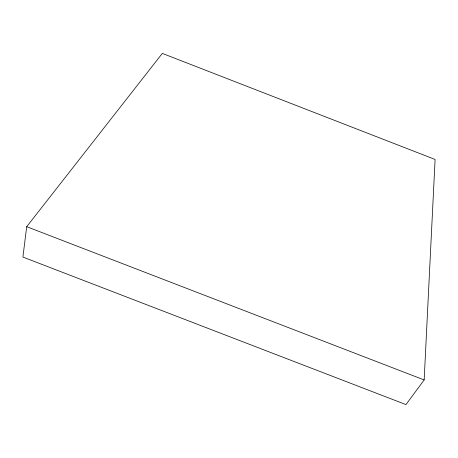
<?xml version="1.0" encoding="UTF-8"?>
<svg xmlns="http://www.w3.org/2000/svg" width="458" height="458" viewBox="0 0 458 458"><rect width="100%" height="100%" fill="white"/><g stroke="black" fill="none" stroke-linecap="round" stroke-linejoin="round"><path stroke-width="0.69" d="M424.16 379.94L435.1 159.464L162.309 53.403L26.701 226.687L22.9 257.07L405.965 404.597L424.16 379.94L26.701 226.687"/></g></svg>
